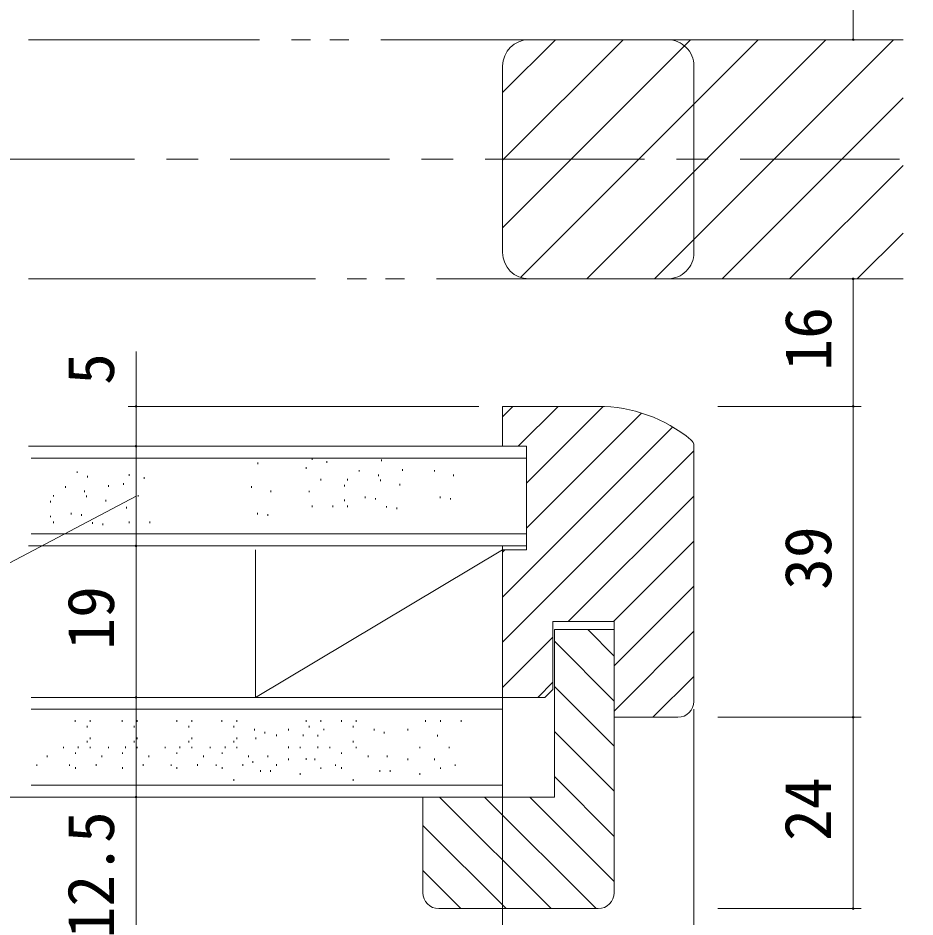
# Model space of a CAD drawing. Units: millimetres, scale not verified. Extents: x -1188 to -198, y -840 to 760.
# Drawn here: x -765.8 to -653.2, y -685.1 to -572.4 of the extents above; entities that cross this region are included whole.
import ezdxf
from ezdxf.enums import TextEntityAlignment as Align

# ---------------------------------------------------------------- set-up
doc = ezdxf.new("R2010")
doc.units = ezdxf.units.MM
doc.header["$LTSCALE"] = 4
doc.linetypes.add('CHAIN1', pattern=[8, 5, -1, 1, -1])
doc.linetypes.add('DOUBLE_CHAIN2', pattern=[12.8, 9, -1, 0.6, -0.6, 0.6, -1])
for name, color, linetype, lineweight in [('0-3_YKK_D', 6, 'Continuous', 9), ('0-5_YKK_12', 2, 'Continuous', 9), ('0-7_YSS_K', 3, 'Continuous', 9)]:
    doc.layers.add(name, color=color, linetype=linetype, lineweight=lineweight)
doc.styles.add('ＭＳ ゴシック', font='')
doc.styles.get('ＭＳ ゴシック').set_extended_font_data('MS Gothic')

msp = doc.modelspace()

# ---------------------------------------------------------------- linework, layer by layer
at = {"layer": '0-3_YKK_D'}
for p, q in [((-661, -559.087), (-661, -575.087)), ((-683.3, -575.087), (-660, -575.087)), ((-683.3, -605.087), (-660, -605.087)), ((-661, -605.087), (-661, -621.087)), ((-751, -621.087), (-751, -614.187)), ((-708, -621.087), (-752, -621.087)), ((-751, -626.087), (-751, -621.087)), ((-678, -621.087), (-660, -621.087)), ((-678, -621.087), (-660, -621.087)), ((-661, -660.087), (-661, -621.087)), ((-708, -626.087), (-752, -626.087)), ((-708, -626.087), (-752, -626.087)), ((-751, -638.587), (-751, -626.087)), ((-751, -632.337), (-767.65, -641.118)), ((-708, -638.587), (-752, -638.587)), ((-708, -638.587), (-752, -638.587)), ((-751, -638.587), (-751, -657.587)), ((-718.46, -657.587), (-752, -657.587)), ((-708, -657.587), (-752, -657.587)), ((-751, -657.587), (-751, -670.087)), ((-705, -658.587), (-705, -704.087)), ((-681, -659.087), (-681, -724.087)), ((-678, -660.087), (-660.017, -660.087)), ((-678, -660.087), (-660, -660.087)), ((-661.017, -660.087), (-661.017, -684.087)), ((-841.25, -670.087), (-750, -670.087)), ((-751, -670.087), (-751, -688.827)), ((-678, -684.087), (-660.017, -684.087))]:
    msp.add_line(p, q, dxfattribs=at)
for centre, start, end in [((-661, -575.087), 90, 270), ((-661, -575.087), 270, 90), ((-661, -605.087), 90, 270), ((-661, -605.087), 270, 90), ((-751, -621.087), 90, 270), ((-751, -621.087), 270, 90), ((-661, -621.087), 90, 270), ((-661, -621.087), 90, 270), ((-661, -621.087), 270, 90), ((-661, -621.087), 270, 90), ((-751, -626.087), 90, 270), ((-751, -626.087), 90, 270), ((-751, -626.087), 270, 90), ((-751, -626.087), 270, 90), ((-751, -638.587), 90, 270), ((-751, -638.587), 90, 270), ((-751, -638.587), 270, 90), ((-751, -638.587), 270, 90), ((-751, -657.587), 90, 270), ((-751, -657.587), 90, 270), ((-751, -657.587), 270, 90), ((-751, -657.587), 270, 90), ((-661.017, -660.087), 90, 270), ((-661, -660.087), 90, 270), ((-661.017, -660.087), 270, 90), ((-661, -660.087), 270, 90), ((-751, -670.087), 90, 270), ((-751, -670.087), 270, 90), ((-661.017, -684.087), 90, 270), ((-661.017, -684.087), 270, 90)]:
    msp.add_arc(centre, 0.106, start, end, dxfattribs=at)
at = {"layer": '0-5_YKK_12', "linetype": 'DOUBLE_CHAIN2'}
for p, q in [((-684.3, -575.087), (-764.5, -575.087)), ((-681, -601.787), (-681, -578.387)), ((-764.5, -605.087), (-684.3, -605.087))]:
    msp.add_line(p, q, dxfattribs=at)
at = {"layer": '0-5_YKK_12'}
for p, q in [((-705, -598.681), (-681.406, -575.087)), ((-705, -590.196), (-689.892, -575.087)), ((-705, -581.71), (-698.377, -575.087)), ((-702.75, -604.916), (-672.921, -575.087)), ((-701.7, -575.087), (-654.748, -575.087)), ((-694.436, -605.087), (-664.436, -575.087)), ((-685.951, -605.087), (-655.95, -575.087)), ((-705, -578.387), (-705, -601.787)), ((-677.465, -605.087), (-654.748, -582.37)), ((-668.98, -605.087), (-654.748, -590.856)), ((-660.495, -605.087), (-654.748, -599.341)), ((-705, -605.087), (-701.7, -605.087)), ((-701.7, -605.087), (-654.748, -605.087)), ((-705, -626.087), (-764.5, -626.087))]:
    msp.add_line(p, q, dxfattribs=at)
at = {"layer": '0-5_YKK_12', "linetype": 'CHAIN1'}
msp.add_line((-931.189, -590.087), (-448.117, -590.087), dxfattribs=at)
at = {"layer": '0-5_YKK_12'}
for centre, start, end in [((-701.7, -578.387), 90, 180), ((-701.7, -601.787), 180, 270)]:
    msp.add_arc(centre, 3.3, start, end, dxfattribs=at)
at = {"layer": '0-5_YKK_12', "linetype": 'DOUBLE_CHAIN2'}
for centre, start, end in [((-684.3, -578.387), 0, 90), ((-684.3, -601.787), 270, 0)]:
    msp.add_arc(centre, 3.3, start, end, dxfattribs=at)
at = {"layer": '0-7_YSS_K'}
for p, q in [((-705, -621.087), (-693, -621.087)), ((-705, -626.087), (-705, -621.087)), ((-705, -622.389), (-703.699, -621.087)), ((-703.042, -626.087), (-698.042, -621.087)), ((-702, -630.702), (-692.395, -621.097)), ((-702, -636.359), (-687.558, -621.917)), ((-705, -645.016), (-683.649, -623.665)), ((-764.5, -626.087), (-702, -626.087)), ((-702, -626.087), (-705, -626.087)), ((-705, -650.673), (-681, -626.673)), ((-702, -639.087), (-702, -626.087)), ((-681, -626.05), (-681, -658.087)), ((-764.162, -627.587), (-702, -627.587)), ((-735.733, -628.126), (-735.733, -628.326)), ((-728.911, -627.588), (-728.911, -627.788)), ((-727.057, -627.959), (-727.057, -628.159)), ((-720.211, -627.768), (-720.211, -627.968)), ((-758.388, -629.238), (-758.388, -629.438)), ((-729.652, -628.7), (-729.652, -628.9)), ((-722.98, -629.071), (-722.98, -629.271)), ((-717.545, -628.951), (-717.545, -629.151)), ((-713.568, -629.071), (-713.568, -629.271)), ((-757.102, -629.789), (-757.102, -629.989)), ((-751.845, -629.609), (-751.845, -629.809)), ((-749.992, -629.979), (-749.992, -630.179)), ((-727.799, -630.182), (-727.799, -630.382)), ((-724.463, -630.182), (-724.463, -630.382)), ((-720.582, -629.621), (-720.582, -629.821)), ((-720.314, -630.254), (-720.314, -630.454)), ((-711.17, -629.621), (-711.17, -629.821)), ((-759.871, -631.091), (-759.871, -631.291)), ((-754.436, -630.972), (-754.436, -631.172)), ((-752.586, -630.721), (-752.586, -630.921)), ((-736.503, -631.091), (-736.503, -631.291)), ((-724.834, -630.924), (-724.834, -631.124)), ((-717.916, -630.805), (-717.916, -631.005)), ((-761.353, -632.203), (-761.353, -632.403)), ((-757.472, -631.642), (-757.472, -631.842)), ((-757.205, -632.275), (-757.205, -632.475)), ((-750.733, -632.203), (-750.733, -632.403)), ((-734.104, -631.642), (-734.104, -631.842)), ((-729.281, -631.665), (-729.281, -631.865)), ((-722.239, -632.406), (-722.239, -632.606)), ((-720.952, -632.586), (-720.952, -632.786)), ((-712.827, -632.406), (-712.827, -632.606)), ((-711.54, -632.586), (-711.54, -632.786)), ((-696.757, -648.087), (-681, -632.33)), ((-761.724, -632.944), (-761.724, -633.144)), ((-754.806, -632.825), (-754.806, -633.025)), ((-752.216, -633.686), (-752.216, -633.886)), ((-728.911, -633.518), (-728.911, -633.718)), ((-726.316, -633.518), (-726.316, -633.718)), ((-724.834, -632.777), (-724.834, -632.977)), ((-724.463, -633.518), (-724.463, -633.718)), ((-719.573, -633.59), (-719.573, -633.79)), ((-718.286, -633.77), (-718.286, -633.97)), ((-761.724, -634.798), (-761.724, -634.998)), ((-759.13, -634.427), (-759.13, -634.627)), ((-757.843, -634.607), (-757.843, -634.807)), ((-735.762, -634.427), (-735.762, -634.627)), ((-734.475, -634.607), (-734.475, -634.807)), ((-761.353, -635.539), (-761.353, -635.739)), ((-756.464, -635.61), (-756.464, -635.81)), ((-755.177, -635.79), (-755.177, -635.99)), ((-751.845, -635.539), (-751.845, -635.739)), ((-749.251, -635.539), (-749.251, -635.739)), ((-764.162, -637.087), (-702, -637.087)), ((-691.101, -648.087), (-681, -637.987)), ((-702, -638.587), (-764.5, -638.587)), ((-705, -639.087), (-736, -657.587)), ((-736, -639.087), (-736, -657.587)), ((-705, -670.087), (-705, -638.587)), ((-705, -639.087), (-702, -639.087)), ((-705, -657.587), (-705, -639.087)), ((-705, -639.359), (-704.728, -639.087)), ((-691, -653.643), (-681, -643.644)), ((-698.7, -648.087), (-698.7, -656.587)), ((-691, -648.087), (-698.7, -648.087)), ((-691, -660.087), (-691, -648.087)), ((-698.5, -649.087), (-691, -649.087)), ((-698.5, -670.087), (-698.5, -649.087)), ((-694.312, -649.087), (-691, -652.399)), ((-691, -649.087), (-691, -682.087)), ((-691, -659.3), (-681, -649.3)), ((-705, -656.33), (-698.7, -650.03)), ((-698.5, -650.556), (-691, -658.056)), ((-686.13, -660.087), (-681, -654.957)), ((-700.601, -657.587), (-698.7, -655.687)), ((-698.5, -656.213), (-691, -663.713)), ((-698.7, -656.587), (-699.7, -657.587)), ((-705, -657.587), (-764.162, -657.587)), ((-699.7, -657.587), (-705, -657.587)), ((-764.162, -659.087), (-705, -659.087)), ((-758.626, -660.636), (-758.626, -660.436)), ((-756.773, -660.636), (-756.773, -660.436)), ((-752.723, -660.636), (-752.723, -660.436)), ((-750.87, -660.636), (-750.87, -660.436)), ((-745.871, -660.636), (-745.871, -660.436)), ((-744.017, -660.636), (-744.017, -660.436)), ((-740.216, -660.636), (-740.216, -660.436)), ((-738.363, -660.636), (-738.363, -660.436)), ((-729.663, -660.636), (-729.663, -660.436)), ((-727.81, -660.636), (-727.81, -660.436)), ((-725.216, -660.636), (-725.216, -660.436)), ((-723.363, -660.636), (-723.363, -660.436)), ((-714.663, -660.636), (-714.663, -660.436)), ((-712.81, -660.636), (-712.81, -660.436)), ((-710.216, -660.636), (-710.216, -660.436)), ((-683, -660.087), (-691, -660.087)), ((-757.144, -661.377), (-757.144, -661.177)), ((-751.24, -661.377), (-751.24, -661.177)), ((-744.388, -661.377), (-744.388, -661.177)), ((-738.733, -661.377), (-738.733, -661.177)), ((-736.139, -661.748), (-736.139, -661.548)), ((-734.852, -662.118), (-734.852, -661.918)), ((-731.887, -661.748), (-731.887, -661.548)), ((-729.284, -661.151), (-729.284, -661.351)), ((-727.43, -661.522), (-727.43, -661.722)), ((-723.733, -661.377), (-723.733, -661.177)), ((-721.139, -661.748), (-721.139, -661.548)), ((-719.852, -662.118), (-719.852, -661.918)), ((-716.887, -661.748), (-716.887, -661.548)), ((-698.5, -661.87), (-691, -669.37)), ((-757.144, -663.23), (-757.144, -663.03)), ((-756.764, -662.634), (-756.764, -662.834)), ((-751.24, -663.23), (-751.24, -663.03)), ((-750.861, -662.634), (-750.861, -662.834)), ((-744.388, -663.23), (-744.388, -663.03)), ((-744.008, -662.634), (-744.008, -662.834)), ((-738.733, -663.23), (-738.733, -663.03)), ((-738.354, -662.634), (-738.354, -662.834)), ((-735.955, -662.634), (-735.955, -662.834)), ((-733.361, -662.263), (-733.361, -662.463)), ((-730.025, -662.263), (-730.025, -662.463)), ((-728.181, -662.489), (-728.181, -662.289)), ((-723.733, -663.23), (-723.733, -663.03)), ((-713.181, -662.489), (-713.181, -662.289)), ((-760.109, -663.971), (-760.109, -663.771)), ((-758.246, -663.745), (-758.246, -663.945)), ((-756.773, -663.971), (-756.773, -663.771)), ((-754.454, -663.971), (-754.454, -663.771)), ((-752.343, -663.745), (-752.343, -663.945)), ((-750.87, -663.971), (-750.87, -663.771)), ((-747.353, -663.971), (-747.353, -663.771)), ((-745.491, -663.745), (-745.491, -663.945)), ((-744.017, -663.971), (-744.017, -663.771)), ((-741.698, -663.971), (-741.698, -663.771)), ((-739.836, -663.745), (-739.836, -663.945)), ((-738.363, -663.971), (-738.363, -663.771)), ((-731.878, -663.745), (-731.878, -663.945)), ((-730.405, -663.971), (-730.405, -663.771)), ((-728.172, -663.745), (-728.172, -663.945)), ((-726.698, -663.971), (-726.698, -663.771)), ((-723.363, -663.971), (-723.363, -663.771)), ((-715.405, -663.971), (-715.405, -663.771)), ((-711.698, -663.971), (-711.698, -663.771)), ((-762.143, -665.083), (-762.143, -664.883)), ((-758.617, -664.487), (-758.617, -664.687)), ((-755.291, -665.083), (-755.291, -664.883)), ((-752.714, -664.487), (-752.714, -664.687)), ((-749.387, -665.083), (-749.387, -664.883)), ((-745.862, -664.487), (-745.862, -664.687)), ((-742.535, -665.083), (-742.535, -664.883)), ((-740.207, -664.487), (-740.207, -664.687)), ((-736.88, -665.083), (-736.88, -664.883)), ((-734.481, -665.083), (-734.481, -664.883)), ((-731.887, -665.454), (-731.887, -665.254)), ((-729.654, -665.228), (-729.654, -665.428)), ((-728.551, -665.454), (-728.551, -665.254)), ((-725.207, -664.487), (-725.207, -664.687)), ((-721.88, -665.083), (-721.88, -664.883)), ((-719.481, -665.083), (-719.481, -664.883)), ((-716.887, -665.454), (-716.887, -665.254)), ((-713.551, -665.454), (-713.551, -665.254)), ((-763.464, -666.195), (-763.464, -665.995)), ((-759.367, -666.195), (-759.367, -665.995)), ((-758.617, -666.34), (-758.617, -666.54)), ((-756.023, -665.969), (-756.023, -666.169)), ((-752.714, -666.34), (-752.714, -666.54)), ((-750.119, -665.969), (-750.119, -666.169)), ((-746.612, -666.195), (-746.612, -665.995)), ((-745.862, -666.34), (-745.862, -666.54)), ((-743.267, -665.969), (-743.267, -666.169)), ((-740.957, -666.195), (-740.957, -665.995)), ((-740.207, -666.34), (-740.207, -666.54)), ((-737.612, -665.969), (-737.612, -666.169)), ((-736.326, -665.599), (-736.326, -665.799)), ((-733.361, -665.969), (-733.361, -666.169)), ((-727.81, -666.566), (-727.81, -666.366)), ((-725.957, -666.195), (-725.957, -665.995)), ((-725.207, -666.34), (-725.207, -666.54)), ((-712.81, -666.566), (-712.81, -666.366)), ((-710.957, -666.195), (-710.957, -665.995)), ((-735.398, -666.936), (-735.398, -666.736)), ((-734.111, -666.936), (-734.111, -666.736)), ((-730.405, -667.307), (-730.405, -667.107)), ((-720.398, -666.936), (-720.398, -666.736)), ((-719.111, -666.936), (-719.111, -666.736)), ((-715.405, -667.307), (-715.405, -667.107)), ((-698.5, -667.526), (-691, -675.026)), ((-705, -668.587), (-764.162, -668.587)), ((-738.733, -668.048), (-738.733, -667.848)), ((-723.733, -668.048), (-723.733, -667.848)), ((-764.162, -670.087), (-705, -670.087)), ((-715, -670.087), (-698.5, -670.087)), ((-715, -682.087), (-715, -670.087)), ((-712.91, -670.087), (-698.91, -684.087)), ((-707.253, -670.087), (-693.253, -684.087)), ((-701.596, -670.087), (-691, -680.683)), ((-715, -673.654), (-704.567, -684.087)), ((-715, -679.311), (-710.223, -684.087)), ((-693, -684.087), (-713, -684.087))]:
    msp.add_line(p, q, dxfattribs=at)
for centre, radius, start, end in [((-693, -639.337), 18.25, 50.38087, 89.99998), ((-682, -626.05), 1, 359.99998, 50.38086), ((-683, -658.087), 2, 270, 359.99998), ((-713, -682.087), 2, 180, 269.99998), ((-693, -682.087), 2, 270, 359.99998)]:
    msp.add_arc(centre, radius, start, end, dxfattribs=at)

# ---------------------------------------------------------------- texts
at = {"layer": '0-3_YKK_D', "color": 4, "style": 'ＭＳ ゴシック'}
for s, p in [('16', (-662, -616.607)), ('5', (-752, -618.387)), ('39', (-662, -644.107)), ('19', (-752, -651.607)), ('24', (-662.017, -675.607)), ('12.5', (-752, -687.827))]:
    msp.add_text(s, height=5.865, rotation=90, dxfattribs=at).set_placement(p, align=Align.BOTTOM_LEFT)

doc.saveas('drawing.dxf')
